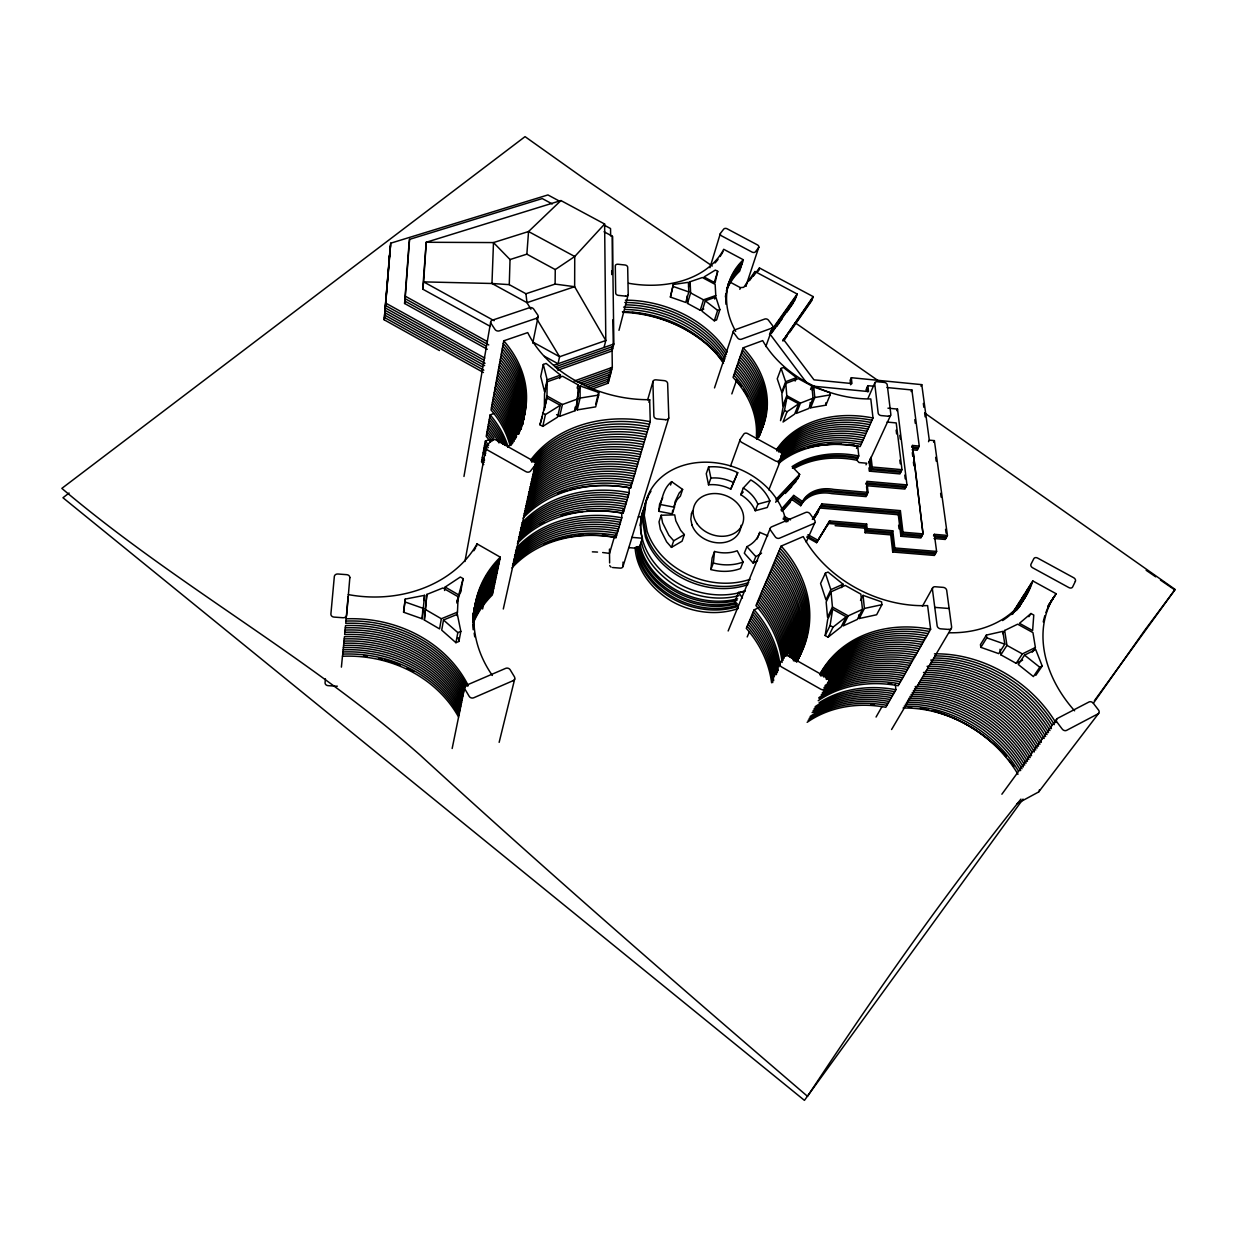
<?xml version="1.0" encoding="UTF-8"?>
<svg xmlns="http://www.w3.org/2000/svg" width="1237" height="1237" viewBox="0 0 1237 1237"><rect width="100%" height="100%" fill="white"/><g stroke="black" fill="none" stroke-linecap="round" stroke-linejoin="round"><path stroke-width="1.5" d="M556.604 414.658L559.665 416.359L575.081 410.699L577.942 398.855L577.957 384.753L562.634 376.28L547.156 381.816L544.543 393.753L544.342 407.839L546.97 395.948L547.156 381.816M577.215 409.911L580.091 398.067L580.091 385.929L598.677 392.438L598.693 395.051L595.677 406.865L577.215 409.911L577.231 397.804L580.091 385.929M575.081 410.699L575.081 407.174M422.729 289.149L423.642 281.881L491.97 283.489L509.273 284.649L525.941 293.757L555.104 284.093L555.258 269.573L574.741 256.507L604.63 224.021L560.933 200.564L426.224 242.266L422.729 289.149L490.378 326.444M509.273 284.649L510.031 259.554L493.486 242.576L426.224 242.266L423.642 281.881L494.135 320.708M457.458 612.145L458.154 596.775L442.923 587.962L426.858 594.425L424.353 620.031L439.583 628.906L441.346 618.747L457.458 612.145L456.824 615.531M422.219 618.794L424.616 595.322L405.241 599.095L403.587 612.222L422.219 618.794L422.776 609.377M424.353 620.031L426.858 594.425M403.587 612.222L405.241 599.095M487.285 349.267L404.592 303.482L408.999 244.215M552.274 203.95L542.254 198.569L409.555 239.359L405.148 298.689L488.739 344.937M555.258 269.573L526.854 254.157L528.555 231.535L560.933 200.564M439.475 350.55L384.197 319.795L389.516 255.224M390.49 245.606L384.939 312.745L482.538 366.972M384.197 319.795L390.737 243.179L547.929 194.936L559.773 201.306M465.019 685.499A126.932 112.041 -0.1 0 0 345.757 623.34L348.107 596.45M325.424 678.85L325.068 682.669A3.201 2.768 -0.2 0 0 328.006 685.638L336.51 686.21A3.185 2.768 0.3 0 0 337.345 686.164M341.397 667.13L342.494 655.935M389.021 259.986L390.737 243.179M710.873 569.546L712.095 558.026L714.553 551.486A34.126 27.446 20.5 0 0 737.206 550.759L743.097 562.046L740.499 568.541A44.486 35.919 20.6 0 1 710.873 569.546L713.332 563.036L714.553 551.486M408.72 246.642L409.555 239.359M404.592 303.482L405.427 296.277L487.471 341.644M691.452 513.819L690.818 519.277L691.916 524.89M674.443 507.232L675.155 501.48L679.252 492.929L682.623 489.419L671.645 481.657C662.491 488.955 661.919 501 658.702 511.298L672.217 513.912L674.443 507.232L660.852 504.603M672.217 513.912L672.681 510.17M658.702 511.298L659.63 504.093L662.738 497.738M640.178 525.555L641.539 515.473A72.071 58.34 20.3 0 1 643.534 510.123M825.172 635.54L830.104 625.489L832.64 609.176L846.216 616.784L841.175 626.85L828.094 637.179L825.172 635.54L827.708 619.304L832.64 609.176M423.796 600.471L424.616 595.322M463.968 476.461L490.641 322.161M444.562 590.497L445.15 587.065L460.319 577.014L463.133 578.622L460.52 592.693M443.495 620L441.717 630.143L455.927 642.683L458.896 641.446L460.829 631.38L457.365 614.31L443.495 620L457.829 632.617L455.927 642.683M488.816 439.831L485.337 441.099L481.518 461.865A111.979 91.368 5.9 0 1 483.744 464.617M493.687 413.591L490.146 414.874L486.203 436.398A114.082 92.187 6.2 0 1 490.61 442.011M523.035 518.148A117.345 97.847 16.9 0 1 630.623 488.027L650.26 421.693L649.657 399.69A113.665 84.874 15.1 0 1 527.72 332.598L503.753 340.809L491.043 409.988A116.278 92.991 6.6 0 1 509.969 445.289M456.994 601.46L463.133 578.622M457.211 601.878L458.154 596.775M464.926 561.505L486.002 447.593M786.933 397.402L782.975 407.7L780.516 420.642L784.49 410.39L786.933 397.402L798.7 403.788L794.649 414.055L783.052 422.033L787.026 411.766L798.7 403.788M476.585 546.166L477.034 543.863L500.305 557.176A118.01 100.243 16.2 0 0 492.341 675.448M532.745 343.159L538.08 316.919M452.154 748.509L464.741 686.952M482.616 608.96L483.791 603.316M500.305 557.176L492.311 594.966A114.531 98.697 16 0 0 473.926 621.515M543.29 364.451L540.724 376.45L544.574 391.804L547.187 379.852L543.29 364.451L546.151 363.446L560.485 375.105L559.727 378.507M539.95 424.786L546.94 397.927L560.237 405.319L557.516 417.163L542.796 426.394L539.95 424.786L542.378 416.467M544.311 409.818L546.94 397.927M542.796 426.394L545.424 414.55L560.237 405.319M503.304 608.991L535.482 464.509M559.665 416.359L562.418 404.514L577.942 398.855M717.723 271.336L715.063 282.84L704.069 276.949L715.373 270.068L717.723 271.336L714.46 281.835M604.089 231.783L612.439 236.282L612.33 274.119M577.138 388.14L577.957 384.753M499.145 742.355L514.7 679.005M604.043 347.489L605.805 340.5L604.63 224.021M595.662 404.267L598.677 392.438M612.439 236.282L613.861 344.01L612.083 350.937L557.81 370.219M618.979 330.341L628.118 294.87M591.997 389.067L608.187 383.176L612.3 367.343L612.037 347.102M673.315 284.479L670.392 297.081L685.715 302.431L688.823 291.932L688.39 282.33L673.315 284.479L670.392 297.081M647.678 399.767L652.997 381.413M745.865 286.01L746.499 283.953M648.899 402.272L649.657 399.69M688.561 286.999L690.107 281.742L702.369 277.536L715.156 284.386L715.775 295.535L714.677 299.029M511.963 567.922A112.923 96.007 16.8 0 1 615.918 537.708L621.809 517.824L621.732 512.876A123.824 104.542 17 0 0 586.554 511.206M517.391 543.507A115.103 96.919 16.9 0 1 623.139 513.324L629.246 492.697L629.154 487.703A126.236 105.547 17 0 0 579.349 487.687M703.776 309.064L700.281 310.301L687.494 303.39L690.617 292.906L690.107 281.742M456.901 603.099L461.215 588.92M709.945 267.702L720.336 233.607M700.281 310.301L703.497 299.833L715.775 295.535M622.984 566.515L668.722 418.075M705.291 300.807L702.075 311.26L714.306 320.8L716.579 319.981L719.903 309.575L715.852 297.096L705.291 300.807L717.63 310.394L719.903 309.575M640.812 520.561L641.895 517.081L638.4 516.788M641.895 517.081A49.124 39.816 19.4 0 0 642.39 538.234L639.142 548.47L640.039 553.573A71.684 58.216 20.4 0 0 736.139 602.419M714.306 320.8L717.63 310.394M670.562 485.028L671.645 481.657M628.582 283.273A95.543 68.375 14.8 0 0 723.707 249.286L743.329 259.755L739.587 271.259A96.378 70.586 20.6 0 0 726.583 290.37M661.177 515.241L659.012 521.906L660.388 529.405L666.619 541.837L671.459 547.372L682.082 541.172L684.37 534.57L680.659 530.348L675.835 520.854L674.706 514.87L661.177 515.241L662.568 522.741L668.83 535.219L673.701 540.785L671.459 547.372M739.834 289.334L740.391 287.649L743.762 287.309L755.003 271.521L797.169 294.019L795.546 298.457L770.017 334.562M745.818 286.35L758.791 247.199M714.507 387.908L733.417 331.114M753.503 276.006L755.003 271.521M682.623 489.419L680.381 496.145L677.026 499.64L673.748 506.474M758.513 270.748L759.441 267.965L813.173 296.602L811.518 300.993L789.453 332.598M778.599 463.473A104.635 82.183 25.3 0 1 860.163 446.557L872.997 418.013L870.802 398.948A99.161 72.117 21.4 0 1 762.688 340.623L743.19 347.798L733.046 377.393A102.3 79.694 16.7 0 1 756.379 436.274M731.825 393.907L736.68 379.898L735.953 380.161A110.031 85.91 16.6 0 1 741.38 386.764M708.6 466.952L706.265 473.709L708.523 484.796A33.708 27.013 20.2 0 1 730.758 489.156L737.716 472.689A44.285 35.347 20.1 0 0 708.6 466.952L710.888 478.085L708.523 484.796M765.827 346.546L772.816 327.047M730.479 466.21L740.143 439.599M813.173 296.602L782.743 340.917L812.539 298.256M730.758 489.156L737.716 472.689M781.119 368.394L777.238 378.785L781.722 392.098L785.65 381.754L781.119 368.394L783.438 367.513L796.442 377.625L795.113 381.073M740.747 494.692L743.282 488.027L750.813 479.925A44.331 35.394 20.6 0 1 769.909 500.877L767.249 507.495L755.266 510.742A33.739 27.044 20.5 0 0 740.747 494.692L743.251 492.001M785.789 383.455L781.861 393.799L782.835 405.983L786.794 395.685L785.789 383.455L798.329 378.646L811.889 385.99L813.018 398.206L808.874 408.473L796.396 413.374L800.447 403.107L813.018 398.206M755.266 510.742L757.879 504.124L769.909 500.877M768.842 489.898L782.789 454.783M767.76 535.776L759.765 532.374A34.048 27.338 20.7 0 1 746.916 546.646L744.318 553.171L753.163 563.082A44.362 35.718 20.9 0 0 757.554 560.562M810.529 389.423L811.889 385.99M812.415 390.444L813.791 387.011L829.919 392.655L830.135 394.912L825.899 405.164L810.622 407.793L810.142 402.551M757.137 538.915L759.765 532.374M810.622 407.793L814.766 397.525L813.791 387.011M744.535 591.085A49.31 40.032 21.1 0 1 738.597 592.399L734.577 602.311L738.396 607.877M753.163 563.082L755.807 556.588A44.594 35.796 20.9 0 0 761.575 553.109M728.16 630.963L770.234 528.354M856.483 448.397L857.674 445.722L858.787 455.974A92.404 72.596 25.3 0 0 792.067 466.612L799.659 474.389L797.896 478.642L775.614 502.237M781.877 510.881L792.005 499.609L793.767 495.403L802.504 501.495A33.353 26.193 24.3 0 1 833.831 489.419L868.065 492.419L866.843 481.332L906.968 484.904L897.505 409.091L887.95 408.179M928.523 441.702L929.296 440.14L921.766 384.645L851.319 377.702L850.175 380.393L850.654 384.784M759.07 607.614L754.153 609.795L746.298 628.334A112.351 96.517 21.2 0 1 771.61 682.778M818.214 700.73A118.86 99.671 35.1 0 1 898.186 685.731L930.611 629.277L927.611 605.589A113.758 87.858 26.2 0 1 803.246 536.595L781.165 546.074L755.931 605.604A114.5 97.46 21.1 0 1 782.109 662.46M792.005 499.609L800.726 505.701L802.504 501.495M747.194 636.931L749.467 631.612M865.993 389.964L867.864 385.666L873.616 386.222M868.127 398.098L874.961 382.573M813.405 518.906L822.048 503.876L900.381 510.634L902.995 532.204L900.907 536.286L920.869 537.956L923.018 533.889L912.411 445.444L919.261 446.078L911.885 389.964L887.006 387.537M806.23 542.115L814.812 522.71M806.802 537.245L816.575 542.672L829.594 520.916L866.642 524.055L867.137 528.647L865.173 532.73L890.733 534.879L892.789 530.812L867.137 528.647M794.865 468.127A92.126 72.504 25.3 0 1 856.854 460.226L858.787 455.974M827.723 525.045L829.594 520.916M866.008 464.818L866.735 463.226L859.035 462.53L856.854 460.226M868.761 462.715L890.594 415.369M896.763 410.699L897.505 409.091M887.053 422.064L896.207 422.93L901.989 469.689L899.933 473.91L870.229 471.235L872.193 466.998L871.08 457.102M825.373 573.195L820.579 583.477L825.976 599.899L830.847 589.693L843.062 584.22L828.001 572.035L825.373 573.195L830.847 589.693M911.143 391.572L911.885 389.964M868.065 492.419L866.101 496.609L831.96 493.625A33.244 26.163 24.3 0 0 800.726 505.701M921.008 386.238L921.766 384.645M831.032 591.812L826.161 602.002L827.522 617.17L832.439 607.042L831.032 591.812L845.242 585.426L860.875 594.147L862.452 609.346L857.303 619.428L843.155 625.937L848.211 615.871L862.452 609.346M865.173 532.73L864.678 528.153L866.642 524.055M841.407 587.621L843.062 584.22M919.261 446.078L917.205 450.268L912.086 449.789M828.094 637.179L833.058 627.144L846.216 616.784M906.968 484.904L904.896 489.063L866.797 485.708M933.595 442.181L934.383 440.619L929.296 440.14M900.907 536.286L898.309 514.747L900.381 510.634M860.504 600.424L863.07 595.353L881.594 601.878L881.904 604.692L876.631 614.758L859.267 618.515L858.895 614.789M934.383 440.619L947.434 535.42L934.337 534.322L936.61 551.439L934.43 555.444L892.727 552.011L894.799 547.976L892.789 530.812M859.267 618.515L864.416 608.434L863.07 595.353M934.337 534.322L933.533 535.837L946.614 536.935M947.434 535.42L945.238 539.456L934.043 538.512M922.431 606.238L932.652 587.884M876.059 717.043L882.089 706.451M895.31 684.37L895.897 689.72L885.816 707.286A116.603 98.62 35.7 0 0 807.142 722.315M891.583 729.521L951.392 628.257M816.575 542.672L828.419 523.498L865.421 526.622L865.9 531.199L891.506 533.363L893.501 550.496L935.249 553.944M986.384 635.076L980.446 644.601L980.848 647.353L998.723 653.631L1004.8 644.168L1002.836 631.365L986.384 635.076L986.786 637.844L980.848 647.353M812.322 519.401L822.048 503.876M813.575 517.855L821.353 505.438L899.608 512.18L902.206 533.735L922.214 535.42M813.126 518.906L820.889 506.474L899.083 513.216L901.68 534.755L921.673 536.441M814.673 517.36L818.554 511.144M814.209 518.38L818.09 512.18M1011.68 614.341L1032.802 580.942L1056.166 593.745A116.464 87.564 35.5 0 0 1074.613 710.811M1002.65 633.653L1004.66 630.483L1017.649 624.175L1032.957 632.617L1035.384 647.477L1032.23 652.193M1022.612 660.11L1016.149 663.326L1000.857 654.821L1006.949 645.374L1004.66 630.483M1028.89 616.706L1030.962 613.521L1033.776 615.067L1032.617 630.561L1019.458 623.309L1030.962 613.521M1056.166 593.745L1050.615 602.187A115.675 87.301 35.7 0 0 1048.497 605.28M1016.149 663.326L1022.38 653.925L1035.384 647.477M1024.53 655.115L1018.298 664.516L1033.405 676.577L1039.776 667.253L1042.203 666.032L1035.725 649.564L1024.53 655.115L1039.776 667.253M1035.802 675.356L1042.203 666.032M783.438 340.438L812.137 299.354M783.949 340.484L787.258 335.753M770.481 331.717L797.169 294.019M769.893 333.371L796.566 295.689M769.491 334.485L796.149 296.803M771.641 333.078L794.943 300.112M776.79 326.321L782.341 318.481M786.778 312.203L793.427 302.787M1093.384 703.204L1144.627 630.437L1175.15 589.461L924.859 413.143M1023.03 799.087L804.437 1100.358L62.963 497.738L69.086 493.037M1094.389 700.745L1174.81 589.925L1160.476 580.107M1001.877 794.216L1056.955 718.79M748.772 280.892L751.045 277.815M749.529 280.474L754.06 274.32M754.493 274.66L759.441 267.965M756.905 272.31L758.884 269.635M1020.927 799.117C944.743 894.475 874.605 994.409 807.514 1096.322C676.886 984.343 547.017 871.358 420.147 755.127C308.276 656.228 175.7 584.946 61.85 488.383L525.045 136.642L583.539 178.205L712.265 266.017M1038.833 791.757L1098.642 713.378M781.073 509.489L793.767 495.403M781.691 509.659L793.103 496.98L801.839 503.072A33.306 26.193 24.3 0 1 833.119 490.996L867.323 493.996L866.518 486.605M781.258 510.711L792.654 498.032L801.39 504.124A33.275 26.178 24.3 0 1 832.656 492.048L866.828 495.047M783.748 509.629L790.072 502.593M786.979 491.104L795.948 481.595M785.263 493.517L791.665 486.729M776.032 499.392L799.659 474.389M776.697 499.593L798.994 475.982M776.264 500.66L798.545 477.049M673.701 540.785L684.37 534.57M1016.69 803.834L1038.307 792.144A3.062 2.459 38.2 0 0 1039.358 789.886M457.829 632.617L460.829 631.38M785.65 381.754L796.442 377.625M587.714 386.547L609.346 378.692L609.3 374.842M588.951 388.14L608.759 380.934M580.339 383.022L611.109 371.904M581.591 384.63L610.521 374.177L610.459 368.394M584.653 385.588L609.934 376.435M574.169 381.058L612.3 367.343M577.246 382.047L611.697 369.631M547.187 379.852L560.485 375.105M553.913 365.209L613.861 344.01M555.212 366.894L613.274 346.329L612.933 319.703M556.511 368.564L612.686 348.633M510.031 259.554L526.854 254.157M864.416 608.434L881.904 604.692M814.766 397.525L830.135 394.912M580.091 398.067L598.693 395.051M612.547 567.52L620.232 568.123A2.922 2.412 16.8 0 0 623.077 565.897L623.015 562.093M934.77 607.382L949.135 608.496M628.643 547.62L639.142 548.47A48.738 39.677 19.4 0 1 638.601 546.692M631.798 537.368L642.39 538.234M934.847 536.997L946.058 537.94M894.799 547.976L936.61 551.439M935.791 552.939L894.026 549.491L892.016 532.343L866.395 530.178L865.915 525.601L828.883 522.462L817.038 541.651L807.251 536.224M835.114 525.663L864.678 528.153M902.995 532.204L923.018 533.889L912.411 445.444M820.208 508.036L898.309 514.747M866.116 482.909L906.195 486.466M865.622 483.961L905.685 487.517M872.193 466.998L901.989 469.689M901.216 471.266L871.451 468.591L870.353 458.695L869.858 459.747L870.956 469.658L900.706 472.333M911.654 447.021L918.488 447.655M912.844 448.227L917.978 448.691M812.585 386.13L868.544 391.572L867.864 385.666M555.104 284.093L574.648 286.706L605.805 340.5L559.588 356.751L532.73 341.969M673.407 286.551L688.823 291.932M986.786 637.844L1004.8 644.168M405.056 601.955L423.843 608.589M740.391 287.649L729.985 282.067A106.351 78.333 20.8 0 0 727.804 284.495M603.795 224.918L610.552 228.551L610.645 235.958M690.617 292.906L703.497 299.833M786.794 395.685L800.447 403.107M784.49 410.39L787.026 411.766M544.496 356.302L558.026 363.755L559.588 356.751L536.858 319.038M404.87 301.086L486.002 345.989M784.134 516.355L790.52 519.88M783.469 517.916L788.263 520.561M783.036 518.952L787.814 521.612M807.931 534.678L817.734 540.105M1006.949 645.374L1022.38 653.925M385.913 303.22L484.796 358.065M385.666 305.601L484.378 360.384M546.97 395.948L562.418 404.514M385.418 307.998L485.028 363.291M385.171 310.363L484.626 365.595M384.692 315.095L483.822 370.203M384.444 317.461L483.435 372.492M542.548 412.957L545.424 414.55M832.439 607.042L848.211 615.871M830.104 625.489L833.058 627.144M445.15 587.065L458.247 594.641M425.992 609.826L441.346 618.747M1146.158 570.288L1155.698 576.829M795.283 322.842L879.244 381.413M746.916 546.646L755.807 556.588M783.346 339.278L813.992 379.836L851.953 383.563L851.319 377.702M770.527 334.825L806.524 382.666M738.597 592.399L742.447 597.997M530.92 309.204L526.977 302.648L525.941 293.757M458.138 637.673L458.896 641.446M641.354 541.481C645.142 561.134 660.45 576.411 676.917 586.663A72.071 58.34 20.3 0 0 738.891 595.662M640.333 544.713L641.23 549.816A71.901 58.278 20.3 0 0 737.623 598.785M639.823 546.337L640.72 551.424A71.808 58.247 20.3 0 0 736.989 600.347M638.014 546.507L639.529 555.166A71.607 58.185 20.4 0 0 737.221 603.486M637.04 546.862L638.849 557.299A71.483 58.139 20.4 0 0 738.056 605.032M636.22 546.677L638.354 558.877A71.406 58.108 20.4 0 0 737.438 606.578M635.091 547.558C636.514 570.613 652.517 589.817 671.722 601.29A71.267 58.062 20.4 0 0 738.025 608.589M1000.006 649.27L1000.857 654.821M935.682 457.35L936.208 461.138M940.63 493.347L941.141 497.135M945.563 529.359L946.089 533.147M923.343 403.448L923.853 407.282M924.642 413.019L925.152 416.838M914.823 419.606L915.303 423.348M899.825 435.316L900.304 439.104M904.788 475.101L905.252 478.889M896.145 430.136L896.609 433.878M899.825 460.056L900.289 463.798M898.619 525.261L899.052 528.833M912.318 452.649L912.751 456.407M913.416 462.05L913.849 465.808M890.733 534.879L892.727 552.011M867.168 387.274L867.663 391.696M866.689 388.356L867.029 391.294M869.132 461.339L870.229 471.235M868.946 467.88L869.302 471.173M850.639 379.326L851.102 383.702M825.682 402.906L825.899 405.164M687.169 295.968L687.494 303.39M630.561 484.688L630.623 488.027M623.061 508.376L623.139 513.324M615.871 534.43L615.918 537.708M611.697 270.872L611.743 274.599M608.14 379.342L608.187 383.176M609.47 549.089L609.625 562.928M530.688 460.04A123.267 100.089 17 0 1 650.26 421.693M503.753 340.809A122.015 94.94 7.4 0 1 507.897 447.237M477.034 543.863A117.113 95.079 5.1 0 1 348.262 594.58M346.19 618.809A127.396 112.304 0.1 0 1 468.359 685.777M820.208 673.717A124.782 102.315 33.8 0 1 930.611 629.277M781.165 546.074A120.128 99.81 20.8 0 1 796.937 660.543M934.461 653.847A122.293 99.965 35.5 0 1 1055.795 722.624M1032.802 580.942A111.5 86.327 27.6 0 1 948.655 632.756M792.902 467.261A92.296 72.566 25.3 0 1 858.061 457.566M795.066 451.814A117.809 92.806 25.6 0 0 790.489 453.793A112.613 88.647 25.5 0 1 795.066 451.83M796.613 451.211A117.809 92.806 25.6 0 1 804.607 448.521A112.613 88.647 25.5 0 0 796.613 451.227M825.064 444.64A117.809 92.806 25.6 0 0 807.9 447.624A112.613 88.647 25.5 0 1 857.751 446.464M826.826 444.485A117.809 92.806 25.6 0 1 841.206 444.145M799.612 449.835A116.355 91.662 25.6 0 1 804.467 448.304M816.234 445.614A116.355 91.662 25.6 0 1 823.208 444.64M828.527 444.191A116.355 91.662 25.6 0 1 841.175 444.037M792.453 468.344A92.234 72.535 25.3 0 1 857.581 458.633M776.604 449.526A106.83 82.848 25.1 0 1 872.997 418.013M743.19 347.798A104.403 80.281 16.8 0 1 756.534 438.517M735.706 331.346A97.089 70.725 20.6 0 1 743.329 259.755M625.396 300.158A102.207 78.472 15.8 0 1 727.248 352.112M742.401 350.117A104.233 80.235 16.8 0 1 756.673 439.274A102.455 79.74 16.7 0 0 733.804 375.151M741.597 352.421A104.063 80.189 16.8 0 1 758.497 436.908M739.231 359.318A103.583 80.049 16.8 0 1 759.503 435.594M738.458 361.606A103.413 80.018 16.7 0 1 759.75 434.512M737.669 363.879A103.259 79.972 16.7 0 1 759.379 435.053M736.896 366.152A103.088 79.926 16.7 0 1 758.544 437.264M735.35 370.667A102.764 79.833 16.7 0 1 758.018 436.599M736.123 368.41A102.934 79.879 16.7 0 1 758.513 436.089M740.02 357.029A103.738 80.096 16.8 0 1 760.338 433.352M734.577 372.909A102.609 79.787 16.7 0 1 757.183 438.795M743.375 389.485A110.031 85.91 16.6 0 1 747.906 396.489M761.188 431.11A103.908 80.142 16.8 0 1 758.451 437.589M740.808 354.725A103.908 80.142 16.8 0 1 761.745 429.455M776.743 450.283A106.66 82.802 25.1 0 1 871.992 420.255M776.929 451.057A106.475 82.755 25.1 0 1 870.987 422.482M778.923 452.201A105.965 82.601 25.2 0 1 868.003 429.131M781.908 450.562A105.794 82.539 25.2 0 1 867.013 431.326M781.042 452.773A105.64 82.492 25.2 0 1 866.024 433.522M781.521 453.763A105.47 82.446 25.2 0 1 865.034 435.718M781.181 456.948A105.13 82.338 25.3 0 1 863.07 440.063M780.655 455.943A105.3 82.384 25.2 0 1 864.06 437.898M778.583 451.319A106.135 82.647 25.1 0 1 868.992 426.92M780.315 459.128A104.959 82.276 25.3 0 1 862.096 442.243M778.073 462.483A104.805 82.23 25.3 0 1 861.122 444.392M778.274 450.469A106.305 82.693 25.1 0 1 869.982 424.708M624.793 302.493A102.052 78.441 15.8 0 1 726.49 354.385M625.953 304.828A101.898 78.395 15.8 0 1 725.748 356.658M623.603 307.132A101.743 78.348 15.8 0 1 724.99 358.916M624.747 309.466A101.573 78.302 15.8 0 1 724.233 361.173M622.412 311.755A101.419 78.256 15.8 0 1 723.49 363.415M622.984 312.327A109.181 84.503 15.7 0 1 716.439 353.736M717.568 354.988A109.181 84.503 15.7 0 1 722.918 361.498M632.092 312.404A112.83 87.41 15.7 0 1 716.841 353.504M721.341 358.622A112.83 87.41 15.7 0 1 723.459 361.25M725.918 304.225A96.934 70.695 20.6 0 1 742.571 262.074M725.408 296.988A96.795 70.664 20.6 0 1 725.856 293.896M726.475 290.85A96.795 70.664 20.6 0 1 741.829 264.378M726.753 289.412A96.656 70.633 20.6 0 1 741.071 266.682M727.31 288.082A96.517 70.617 20.6 0 1 740.329 268.97M722.98 251.621A95.404 68.344 14.8 0 1 720.073 256.538M718.048 259.368A95.404 68.344 14.8 0 1 715.032 262.986M1043.255 621.933A116.263 87.502 35.5 0 1 1044.894 615.624M1045.914 612.578A116.263 87.502 35.5 0 1 1054.774 595.863M1048.388 605.96A116.077 87.44 35.6 0 1 1053.383 597.981M1047.909 606.408A115.876 87.363 35.6 0 1 1051.991 600.084M934.925 655.919A122.076 99.872 35.6 0 1 1054.326 724.635M933.688 658.022A121.86 99.78 35.6 0 1 1051.929 725.098M930.765 660.11A121.643 99.687 35.7 0 1 1051.419 728.608M931.229 662.182A121.412 99.594 35.7 0 1 1049.966 730.588M930.008 664.254A121.195 99.501 35.8 0 1 1048.528 732.567M927.101 666.326A120.979 99.393 35.8 0 1 1047.074 734.531M927.58 668.367A120.762 99.3 35.9 0 1 1045.652 736.494M926.358 670.408A120.561 99.207 35.9 0 1 1044.214 738.443M923.482 672.48A120.345 99.115 36 0 1 1041.879 738.876M923.962 674.49A120.128 99.022 36 0 1 1041.368 742.324M922.756 676.515A119.912 98.929 36.1 0 1 1039.961 744.257M921.565 678.541A119.711 98.836 36.1 0 1 1038.554 746.189M920.374 680.551A119.494 98.744 36.2 0 1 1037.147 748.107M919.184 682.561A119.278 98.651 36.2 0 1 1035.756 750.024M918.009 684.556A119.077 98.543 36.3 0 1 1034.348 751.926M915.179 686.581A118.86 98.45 36.3 0 1 1032.06 752.328M911.066 694.467A118.041 98.079 36.5 0 1 1027.452 761.358M912.226 692.504A118.242 98.171 36.5 0 1 1028.828 759.487M909.906 696.431A117.84 97.986 36.6 0 1 1026.091 763.229M907.618 700.328A117.422 97.8 36.7 0 1 1023.37 766.94M908.762 698.379A117.639 97.893 36.7 0 1 1024.731 765.084M913.385 690.524A118.458 98.264 36.4 0 1 1030.205 757.601M906.474 702.276A117.221 97.708 36.8 0 1 1022.009 768.78M905.329 704.209A117.02 97.599 36.8 0 1 1020.664 770.62M904.185 706.126A116.819 97.507 36.9 0 1 1018.438 770.991M903.056 708.059A116.618 97.414 36.9 0 1 1017.989 774.3M914.56 688.545A118.659 98.357 36.4 0 1 1031.581 755.714M908.283 706.945A125.525 105.114 37.1 0 1 911.7 707.224M920.235 708.322A125.525 105.114 37.1 0 1 928.771 709.992M932.172 710.811A125.525 105.114 37.1 0 1 1005.959 756.673M1008.294 759.425A125.525 105.114 37.1 0 1 1013.814 766.538M933.92 710.842A129.746 108.779 37.3 0 1 1006.377 756.364M1031.457 583.091A111.315 86.281 27.7 0 1 1002.588 620.557M1020.942 603.872A111.129 86.219 27.7 0 1 1011.68 614.526M1030.112 585.225A111.129 86.219 27.7 0 1 1022.009 602.295M1028.767 587.343A110.943 86.157 27.7 0 1 1018.484 607.522M1027.421 589.461A110.758 86.111 27.7 0 1 1019.334 606.517M1026.091 591.58A110.572 86.049 27.8 0 1 1018.005 608.604M1024.762 593.683A110.387 85.987 27.8 0 1 1018.669 607.475M1023.432 595.77A110.201 85.925 27.8 0 1 1018.283 607.924M1022.102 597.858A110.031 85.879 27.8 0 1 1016.953 609.996M1020.788 599.945A109.846 85.817 27.9 0 1 1017.355 608.712M1019.474 602.017A109.66 85.755 27.9 0 1 1016.829 609.068M1018.175 604.089A109.49 85.693 27.9 0 1 1015.515 611.14M1016.86 606.145A109.304 85.647 27.9 0 1 1015.639 609.717M1015.562 608.202A109.119 85.585 27.9 0 1 1014.34 611.758M1014.263 610.258A108.949 85.523 28 0 1 1013.041 613.815M820.023 674.289A124.55 102.207 33.8 0 1 929.358 631.458M819.868 674.876A124.319 102.114 33.9 0 1 928.106 633.638M820.734 673.933A124.087 102.022 33.9 0 1 926.853 635.818M821.755 673.098A123.87 101.913 34 0 1 925.616 637.983M820.672 675.247A123.638 101.821 34 0 1 924.364 640.132M820.672 675.928A123.406 101.728 34.1 0 1 923.142 642.281M821.878 675.216A123.19 101.62 34.1 0 1 921.905 644.431M821.986 675.959A122.958 101.527 34.2 0 1 920.684 646.564M823.363 675.402A122.741 101.434 34.2 0 1 919.462 648.683M823.548 676.222A122.509 101.326 34.3 0 1 918.241 650.801M823.765 677.056A122.293 101.233 34.3 0 1 917.034 652.92M825.373 676.685A122.076 101.14 34.4 0 1 915.813 655.022M827.074 676.423A121.86 101.047 34.4 0 1 914.622 657.125M826.007 678.51A121.628 100.939 34.5 0 1 913.416 659.213M826.362 679.469A121.412 100.846 34.5 0 1 912.226 661.3M828.202 679.36A121.195 100.754 34.6 0 1 911.035 663.372M823.981 687.617A120.329 100.352 34.8 0 1 906.304 671.598M825.033 685.561A120.546 100.46 34.7 0 1 907.479 669.557M824.414 688.607A120.128 100.259 34.8 0 1 905.128 673.639M822.342 692.674A119.695 100.073 34.9 0 1 902.794 677.706M823.378 690.648A119.912 100.166 34.9 0 1 903.969 675.68M827.568 682.453A120.762 100.553 34.7 0 1 908.654 667.501M821.291 694.699A119.479 99.965 35 0 1 901.634 679.716M818.786 697.761A119.278 99.872 35 0 1 900.49 681.726M819.234 698.719A119.061 99.78 35.1 0 1 899.33 683.736M815.152 706.698A118.226 99.393 35.3 0 1 894.768 691.699M814.132 708.677A118.025 99.285 35.3 0 1 893.64 693.663M813.126 710.641A117.824 99.192 35.4 0 1 892.511 695.627M812.121 712.605A117.623 99.099 35.4 0 1 891.382 697.591M810.127 716.501A117.206 98.898 35.6 0 1 889.14 701.487M814.101 712.574A117.407 99.006 35.5 0 1 890.253 699.539M819.157 702.724A118.443 99.486 35.2 0 1 895.897 689.72M809.122 718.45A117.005 98.805 35.6 0 1 888.027 703.42M808.132 720.382A116.804 98.713 35.7 0 1 886.914 705.353M828.635 680.381A120.979 100.645 34.6 0 1 909.844 665.444M871.018 704.425A125.494 106.305 36 0 1 874.451 704.703M888.305 683.396A127.906 107.464 35.4 0 1 891.8 683.829M780.191 548.378A119.896 99.733 20.8 0 1 796.844 661.177A118.613 99.207 20.9 0 0 774.393 562.046M779.217 550.666A119.68 99.64 20.8 0 1 796.736 661.78M778.243 552.97A119.463 99.548 20.8 0 1 797.432 660.744M777.284 555.243A119.247 99.47 20.9 0 1 797.973 659.646M776.31 557.516A119.046 99.377 20.9 0 1 796.937 661.81M775.352 559.789A118.829 99.285 20.9 0 1 797.355 660.651M773.45 564.288A118.396 99.115 20.9 0 1 796.582 661.579M772.491 566.531A118.18 99.037 20.9 0 1 796.705 660.311M771.548 568.773A117.979 98.945 20.9 0 1 796.195 660.728M770.605 570.999A117.762 98.852 20.9 0 1 795.654 661.13M769.661 573.21A117.561 98.774 20.9 0 1 795.066 661.501M768.734 575.421A117.345 98.682 20.9 0 1 795.159 658.362M767.79 577.633A117.144 98.589 21 0 1 794.139 660.481M766.863 579.828A116.927 98.512 21 0 1 793.427 660.821M765.935 582.008A116.726 98.419 21 0 1 792.902 659.367M762.255 590.698A115.907 98.079 21 0 1 789.453 656.986M763.167 588.534A116.108 98.156 21 0 1 790.443 656.692M761.343 592.848A115.706 97.986 21 0 1 788.232 653.662M759.533 597.131A115.304 97.816 21 0 1 786.144 656.027M760.43 594.997A115.505 97.893 21 0 1 787.258 655.749M764.095 586.369A116.309 98.249 21 0 1 791.324 658.192M758.621 599.265A115.103 97.723 21.1 0 1 784.985 656.29M756.828 603.501A114.701 97.553 21.1 0 1 783.067 660.419M757.724 601.383A114.902 97.646 21.1 0 1 784.026 658.362M753.271 611.882A113.912 97.197 21.1 0 1 779.047 666.774M752.39 613.969A113.711 97.12 21.1 0 1 778.32 670.593M751.508 616.041A113.51 97.027 21.1 0 1 777.393 672.603M750.643 618.113A113.325 96.95 21.2 0 1 776.449 674.613M748.895 622.226A112.938 96.764 21.2 0 1 774.377 676.825M749.761 620.17A113.124 96.857 21.2 0 1 775.305 674.83M754.153 609.795A114.098 97.29 21.1 0 1 779.99 664.748M748.029 624.268A112.737 96.687 21.2 0 1 773.666 680.597M747.163 626.309A112.552 96.594 21.2 0 1 772.738 682.577M765.007 584.189A116.525 98.341 21 0 1 792.314 656.105M475.704 547.713A116.896 95.002 5.1 0 1 473.817 550.774M473.183 629.726A117.577 100.058 16.1 0 1 472.998 624.128M473.06 620.417A117.577 100.058 16.1 0 1 473.91 611.248M474.204 609.439A117.577 100.058 16.1 0 1 499.346 561.737M474.761 636.869A117.793 100.151 16.2 0 1 474.188 633.112M473.786 629.37A117.793 100.151 16.2 0 1 499.825 559.464M473.013 617.124A117.376 99.965 16.1 0 1 473.756 611.681M474.436 608.094A117.376 99.965 16.1 0 1 498.867 564.01M474.389 608.527A117.159 99.872 16.1 0 1 498.387 566.268M474.389 608.991A116.958 99.78 16.1 0 1 497.908 568.525M473.106 614.743A116.757 99.687 16.1 0 1 497.429 570.767M473.616 614.31A116.139 99.424 16.1 0 1 496.022 577.463M473.168 616.49A115.938 99.331 16.1 0 1 495.558 579.674M473.276 616.954A115.721 99.238 16.1 0 1 495.078 581.885M472.843 619.134A115.52 99.146 16.1 0 1 494.614 584.08M472.998 619.582A115.319 99.053 16.1 0 1 494.151 586.276M473.168 620.046A115.118 98.96 16.1 0 1 493.687 588.456M473.075 615.609A116.34 99.517 16.1 0 1 474.049 612.114M474.591 610.398A116.34 99.517 16.1 0 1 496.485 575.236M472.735 622.211A114.917 98.867 16.1 0 1 493.238 590.637M472.951 622.675A114.716 98.79 16 0 1 492.774 592.817M473.075 615.176A116.541 99.609 16.1 0 1 473.987 611.65M474.482 609.918A116.541 99.609 16.1 0 1 496.965 573.009M345.973 621.082A127.164 112.18 0 0 1 467.122 686.396M464.571 687.648A126.684 111.918 -0.2 0 0 345.525 625.597L344.659 634.519A125.741 111.392 -0.5 0 1 462.824 696.184M345.309 627.839A126.452 111.778 -0.2 0 1 464.138 689.798M345.092 630.066A126.22 111.655 -0.3 0 1 463.705 691.931M344.876 632.293A125.988 111.516 -0.4 0 1 463.257 694.065M344.226 638.926A125.277 111.129 -0.6 0 1 461.973 700.42M344.01 641.122A125.061 111.005 -0.7 0 1 461.54 702.508M343.809 643.302A124.829 110.866 -0.8 0 1 461.107 704.611M343.592 645.482A124.597 110.742 -0.9 0 1 460.674 706.698M343.175 649.812A124.148 110.48 -1 0 1 459.839 710.842M343.376 647.647A124.365 110.603 -1 0 1 460.257 708.77M462.391 698.302A125.509 111.253 -0.5 0 0 344.443 636.715L342.541 656.259A123.468 110.093 -1.3 0 1 458.571 717.012M342.958 651.976A123.916 110.356 -1.1 0 1 459.406 712.899M342.742 654.11A123.685 110.217 -1.2 0 1 458.989 714.955M363.585 656.012A132.9 118.737 -1.8 0 1 367.374 656.507M378.568 658.594A132.9 118.737 -1.8 0 1 382.264 659.491M384.089 659.97A132.9 118.737 -1.8 0 1 400.139 665.32M407.004 668.289A132.9 118.737 -1.8 0 1 413.668 671.614M503.258 343.484A121.783 94.862 7.4 0 1 518.968 431.698M516.571 436.414A121.783 94.862 7.4 0 1 514.793 439.506M512.86 442.537A121.783 94.862 7.4 0 1 510.773 445.506M502.763 346.159A121.566 94.785 7.3 0 1 522.184 424.554M521.643 426.208A121.566 94.785 7.3 0 1 518.427 434.295M502.284 348.819A121.35 94.723 7.3 0 1 522.122 425.513M501.789 351.478A121.133 94.646 7.3 0 1 522.447 424.77A120.685 94.507 7.2 0 0 500.815 356.751M501.31 354.122A120.901 94.584 7.3 0 1 523.158 420.642M500.336 359.379A120.468 94.429 7.2 0 1 522.308 424.09M499.856 361.993A120.252 94.368 7.2 0 1 521.952 424.956M499.377 364.59A120.035 94.29 7.1 0 1 521.241 429.208M498.898 367.188A119.819 94.228 7.1 0 1 521.04 428.358M498.434 369.786A119.602 94.151 7.1 0 1 520.669 427.523M497.954 372.352A119.386 94.074 7 0 1 520.143 430.043M497.49 374.935A119.185 94.012 7 0 1 519.648 430.878M497.011 377.486A118.968 93.935 7 0 1 519.107 431.698M496.547 380.037A118.752 93.857 7 0 1 518.597 434.202M496.083 382.589A118.536 93.796 6.9 0 1 517.932 433.321M495.62 385.124A118.335 93.718 6.9 0 1 517.128 432.44M495.156 387.645A118.118 93.641 6.9 0 1 516.618 434.929M494.692 390.165A117.917 93.579 6.8 0 1 516.107 437.403M494.228 392.67A117.701 93.502 6.8 0 1 515.412 438.192M493.764 395.175A117.5 93.424 6.8 0 1 514.669 438.98M493.316 397.665A117.299 93.347 6.7 0 1 514.159 441.423M492.852 400.139A117.082 93.285 6.7 0 1 513.077 440.527M492.403 402.628A116.881 93.208 6.7 0 1 512.582 442.97M491.939 405.087A116.68 93.131 6.7 0 1 511.36 442.088M491.491 407.545A116.479 93.069 6.6 0 1 510.881 444.516M490.146 414.874A115.861 92.837 6.5 0 1 508.067 446.835M489.713 417.302A115.675 92.775 6.5 0 1 505.933 444.377M489.264 419.714A115.474 92.698 6.5 0 1 504.835 445.181M488.816 422.126A115.273 92.62 6.4 0 1 503.011 444.392M488.383 424.523A115.072 92.543 6.4 0 1 500.289 442.104M487.935 426.92A114.871 92.481 6.4 0 1 499.006 442.939M487.502 429.301A114.67 92.404 6.3 0 1 493.98 437.821M486.636 434.048A114.283 92.249 6.3 0 1 492.094 441.099M487.069 431.682A114.484 92.327 6.3 0 1 493.532 440.202M484.904 443.449A113.51 91.955 6.1 0 1 488.244 447.608M484.054 448.088A113.124 91.816 6.1 0 1 486.296 450.856M484.471 445.768A113.309 91.878 6.1 0 1 486.729 448.536M483.621 450.407A112.938 91.739 6 0 1 485.863 453.159M483.203 452.711A112.737 91.662 6 0 1 485.445 455.463M485.337 441.099A113.696 92.033 6.2 0 1 488.677 445.289M482.353 457.303A112.366 91.523 5.9 0 1 484.595 460.056M481.935 459.592A112.165 91.445 5.9 0 1 484.162 462.344M531.23 461.154A123.035 100.011 17 0 1 649.487 424.276M531.817 462.282A122.803 99.919 17 0 1 648.729 426.827M533.626 462.019A122.571 99.841 17 0 1 647.972 429.378M535.544 461.849A122.355 99.764 17 0 1 647.229 431.929M534.987 464.401A122.123 99.671 17 0 1 646.472 434.465M534.415 466.937A121.906 99.594 17 0 1 645.729 436.986M533.858 469.457A121.674 99.517 17 0 1 644.987 439.506M533.302 471.977A121.458 99.424 17 0 1 644.245 442.011M532.745 474.498A121.226 99.347 17 0 1 643.503 444.516M532.188 476.987A121.01 99.269 17 0 1 642.761 447.005M531.632 479.477A120.778 99.176 17 0 1 642.034 449.479M531.075 481.966A120.561 99.099 17 0 1 641.292 451.953M530.534 484.44A120.345 99.006 17 0 1 640.565 454.427M529.977 486.899A120.128 98.929 17 0 1 639.838 456.87M529.436 489.357A119.912 98.852 17 0 1 639.112 459.329M528.895 491.8A119.695 98.759 16.9 0 1 638.4 461.757M528.354 494.243A119.479 98.682 16.9 0 1 637.673 464.184M527.812 496.671A119.262 98.604 16.9 0 1 636.962 466.612M527.271 499.099A119.046 98.512 16.9 0 1 636.251 469.024M526.73 501.511A118.829 98.434 16.9 0 1 635.54 471.436M526.204 503.907A118.613 98.341 16.9 0 1 634.828 473.833M525.663 506.304A118.396 98.264 16.9 0 1 634.117 476.214M525.137 508.685A118.195 98.171 16.9 0 1 633.421 478.595M524.612 511.067A117.979 98.094 16.9 0 1 632.71 480.961M524.086 513.432A117.762 98.017 16.9 0 1 632.014 483.327M523.56 515.798A117.561 97.924 16.9 0 1 631.318 485.677M520.963 527.488A116.525 97.507 16.9 0 1 627.87 497.336M521.983 522.834A116.927 97.677 16.9 0 1 629.246 492.697M521.473 525.168A116.726 97.599 16.9 0 1 628.551 495.032M520.437 529.792A116.309 97.429 16.9 0 1 627.19 499.64M519.416 534.399A115.907 97.259 16.9 0 1 625.829 504.232M519.927 532.096A116.108 97.336 16.9 0 1 626.51 501.944M518.906 536.688A115.706 97.166 16.9 0 1 625.149 506.521M518.411 538.961A115.505 97.089 16.9 0 1 624.469 508.794M517.901 541.234A115.304 97.012 16.9 0 1 623.804 511.067M515.891 550.249A114.5 96.672 16.9 0 1 621.144 520.066M515.396 552.491A114.299 96.579 16.9 0 1 620.479 522.292M514.901 554.717A114.098 96.501 16.8 0 1 619.814 524.519M514.406 556.928A113.912 96.424 16.8 0 1 619.165 526.746M513.432 561.351A113.51 96.254 16.8 0 1 617.866 531.152M513.927 559.139A113.711 96.331 16.8 0 1 618.515 528.941M516.401 548.006A114.701 96.749 16.9 0 1 621.809 517.824M512.938 563.546A113.325 96.161 16.8 0 1 617.217 533.348M512.458 565.726A113.124 96.084 16.8 0 1 616.567 535.528M544.017 543.971A121.489 103.552 17 0 1 566.5 537.43M568.17 537.121A121.489 103.552 17 0 1 614.573 537.136L614.557 536.332L609.516 553.434A123.839 106.336 17.1 0 0 602.666 552.537M556.511 539.44A125.54 107.078 17.1 0 1 559.773 538.574M568.046 536.781A125.54 107.078 17.1 0 1 571.417 536.209M578.205 535.327A125.54 107.078 17.1 0 1 583.354 534.894M602.404 534.956A125.54 107.078 17.1 0 1 605.883 535.234M592.368 551.841A123.839 106.336 17.1 0 1 597.517 552.089M557.671 493.609A126.236 105.547 17 0 1 567.474 490.424M569.144 489.96A126.236 105.547 17 0 1 577.633 488.012M539.317 524.38A123.824 104.542 17 0 1 543.785 522.2M561.134 515.767A123.824 104.542 17 0 1 583.091 511.53M611.109 567.072A2.922 2.412 16.5 0 1 610.506 566.639M610.042 566.082A2.922 2.412 16.5 0 1 609.748 565.479M745.262 590.977A72.241 58.402 20.3 0 1 695.782 591.085C663.001 581.375 632.957 548.053 642.56 512.195A72.241 58.402 20.3 0 1 644.554 506.845M748.741 582.519A72.72 58.572 20.3 0 1 646.07 534.616L643.225 518.69L645.297 503.366A72.72 58.572 20.3 0 1 650.987 491.244M750.055 579.303A72.906 58.634 20.3 0 1 647.121 531.307L644.261 515.365L646.332 500.011A72.906 58.634 20.3 0 1 718.821 463.241A72.906 58.634 20.3 0 1 786.098 522.091M747.859 584.637A72.596 58.526 20.3 0 1 645.374 536.812L642.544 520.901L644.616 505.577A72.596 58.526 20.3 0 1 648.312 496.764M641.276 516.788A71.808 58.247 20.3 0 1 643.704 511.592M741.071 525.323A25.699 20.658 20.3 0 1 719.223 542.873A25.699 20.658 20.3 0 1 691.9 524.859M691.452 513.85A25.699 20.658 20.3 0 1 692.797 510.51M743.282 488.027A33.909 27.106 20.5 0 1 757.879 504.124M710.888 478.085A33.878 27.059 20.1 0 1 733.232 482.461M743.097 562.046A44.702 35.997 20.6 0 1 713.332 563.036M574.741 256.507L574.648 286.706L526.977 302.648L491.97 283.489L493.486 242.576L528.555 231.535L574.741 256.507M349.839 577.694L346.638 615.145A3.371 2.861 2.1 0 1 343.02 617.742L334.021 617.093A3.386 2.861 1.7 0 1 330.897 614L334.33 576.519A3.34 2.783 2.5 0 1 337.902 573.999L346.762 574.679A3.324 2.783 2.9 0 1 349.839 577.694M1075.37 581.328L1072.634 586.957A3.108 2.35 32 0 1 1068.861 587.575L1032.632 567.783A3.092 2.35 30.8 0 1 1030.993 564.211L1033.838 558.66A3.077 2.335 30.7 0 1 1037.596 558.057L1073.685 577.741A3.092 2.335 31.9 0 1 1075.37 581.328M828.852 681.927L825.125 688.421A3.386 2.814 28.7 0 1 820.765 689.195L781.614 666.975A3.355 2.814 26.4 0 1 780.145 662.908L783.995 656.507A3.355 2.783 26.4 0 1 788.34 655.765L827.321 677.83A3.371 2.799 28.6 0 1 828.852 681.927M782.557 455.309L779.202 460.38A2.907 2.258 21.4 0 1 775.398 460.906L741.628 442.336A2.907 2.258 20 0 1 740.391 439.073L743.824 434.063A2.891 2.242 20 0 1 747.612 433.568L781.274 452.031A2.907 2.258 21.4 0 1 782.557 455.309M758.575 247.632L755.498 251.745A2.629 1.886 18.2 0 1 752.065 252.085L721.666 235.911A2.613 1.871 17.2 0 1 720.568 233.174L723.707 229.108A2.613 1.855 17.3 0 1 727.155 228.799L757.446 244.895A2.613 1.871 18.2 0 1 758.575 247.632M535.126 465.143L530.534 471.05A3.386 2.721 12 0 1 525.926 471.653L487.594 450.082A3.386 2.69 10.4 0 1 486.497 446.279L491.197 440.449A3.371 2.675 10.6 0 1 495.805 439.877L533.967 461.308A3.371 2.706 12.2 0 1 535.126 465.143M1098.1 713.795L1066.557 730.387A3.309 2.598 36.4 0 1 1062.212 729.057L1057.047 722.192A3.294 2.598 36 0 1 1057.511 718.372L1089.055 701.951A3.278 2.536 36 0 1 1093.322 703.265L1098.502 710.023A3.278 2.536 36.3 0 1 1098.1 713.795M513.108 680.675L473.786 697.761A3.386 2.969 9.1 0 1 469.21 696.369L464.988 689.225A3.386 2.953 8.8 0 1 466.395 685.267L505.655 668.367A3.34 2.907 11.5 0 1 510.154 669.743L514.422 676.778A3.34 2.907 11.8 0 1 513.108 680.675M813.776 523.576L779.573 538.172A3.201 2.551 22.9 0 1 775.259 536.843L770.682 530.379A3.185 2.551 22.6 0 1 771.563 526.869L805.72 512.443A3.17 2.489 23.4 0 1 809.972 513.742L814.58 520.097A3.17 2.505 23.7 0 1 813.776 523.576M771.656 328.207L741.473 339.216A2.783 2.072 18.6 0 1 737.716 338.072L733.788 332.768A2.783 2.072 18.4 0 1 734.592 329.954L764.744 319.038A2.752 2.026 19.2 0 1 768.471 320.182L772.414 325.424A2.752 2.041 19.4 0 1 771.656 328.207M536.58 318.249L499.423 330.851A3.232 2.443 10.8 0 1 495.078 329.521L491.027 323.414A3.216 2.443 10.7 0 1 492.311 320.197L529.405 307.735A3.185 2.397 11.9 0 1 533.688 309.064L537.801 315.064A3.185 2.397 12.1 0 1 536.58 318.249M948.887 629.447L940.615 628.829A3.278 2.598 30.3 0 1 937.151 625.798L932.42 589.214A3.232 2.536 29.1 0 1 935.126 586.74L943.274 587.389A3.232 2.536 29.4 0 1 946.692 590.343L951.609 626.896A3.278 2.598 30.6 0 1 948.887 629.447M665.692 419.699L657.156 418.91A3.247 2.536 16.7 0 1 653.878 416.019L652.904 382.047A3.216 2.459 16.4 0 1 655.997 379.836L664.393 380.656A3.216 2.459 16.7 0 1 667.64 383.47L668.8 417.41A3.247 2.536 17 0 1 665.692 419.699M888.382 416.25L881.146 415.57A2.83 2.118 23.7 0 1 878.177 413.081L874.729 383.64A2.799 2.072 23.1 0 1 877.157 381.723L884.3 382.419A2.799 2.072 23.3 0 1 887.238 384.862L890.826 414.287A2.83 2.118 23.9 0 1 888.382 416.25M625.566 296.122L618.407 295.38A2.721 2.026 14.6 0 1 615.686 293.045L615.299 265.955A2.69 1.979 14.5 0 1 617.928 264.239L624.994 264.996A2.69 1.979 14.7 0 1 627.685 267.285L628.21 294.344A2.721 2.026 14.8 0 1 625.566 296.122M854.009 445.196A117.809 92.806 25.6 0 0 848.505 444.593A116.355 91.662 25.6 0 1 854.009 445.181M697.189 523.87A25.822 20.704 20.3 0 0 740.87 527.271A25.822 20.704 20.3 0 0 717.058 493.625A25.822 20.704 20.3 0 0 697.189 523.87"/></g></svg>
